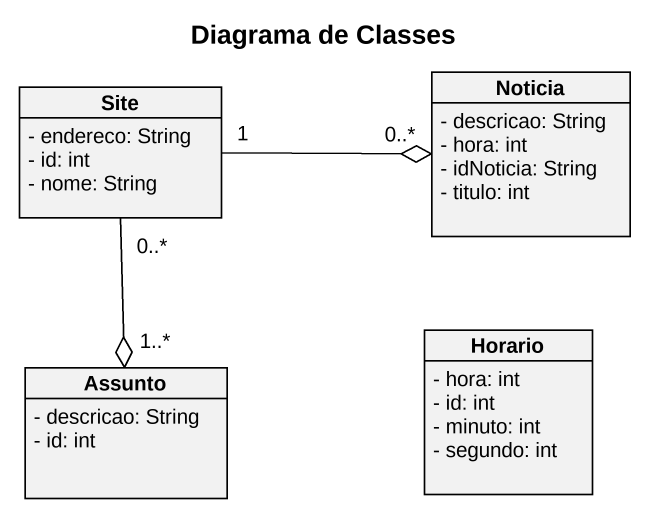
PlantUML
@startuml
title Diagrama de Classes
hide circle
hide empty members
skinparam classAttributeIconSize 0
class Noticia {
  - descricao: String
  - hora: int
  - idNoticia: String
  - titulo: int
}
class Site {
  - endereco: String
  - id: int
  - nome: String
}
class Horario {
  - hora: int
  - id: int
  - minuto: int
  - segundo: int
}
class Assunto {
  - descricao: String
  - id: int
}
Site "1" -right-o "0..*" Noticia
Site "0..*" --o "1..*" Assunto
@enduml
